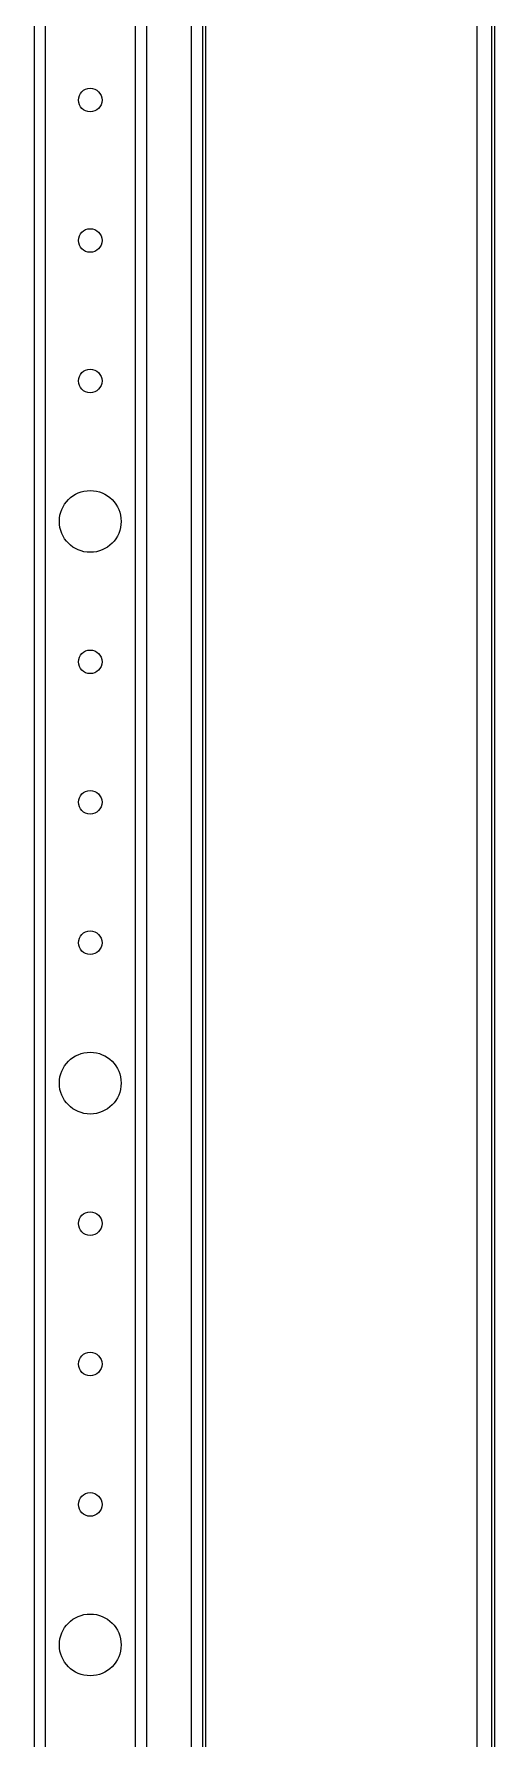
# Model space of a CAD drawing. Header units: millimetres. Extents: x -668 to 1488, y -492 to 1018.
# Drawn here: x -264.2 to -182.1, y 52.4 to 355.9 of the extents above; entities that cross this region are included whole.
import ezdxf

# ---------------------------------------------------------------- set-up
doc = ezdxf.new("R2010")
doc.units = ezdxf.units.MM
doc.linetypes.add('SLD-Сплошная', pattern=[0])

msp = doc.modelspace()

# ---------------------------------------------------------------- linework, layer by layer
at = {"color": 7, "linetype": 'SLD-Сплошная', "lineweight": 25}
for p, q in [((-236.22, 710.66), (-236.22, -172.34)), ((-234.22, 710.66), (-234.22, -172.34)), ((-182.72, 700.94), (-182.72, -162.63)), ((-264.22, 686.66), (-264.22, -148.34)), ((-244.22, 686.66), (-244.22, -148.34))]:
    msp.add_line(p, q, dxfattribs=at)
at = {"color": 7, "linetype": 'SLD-Сплошная', "lineweight": 18}
for p, q in [((-233.62, -172.34), (-233.62, 710.66)), ((-182.12, -163.67), (-182.12, 701.98)), ((-185.32, 696.44), (-185.32, -158.13)), ((-262.22, 686.66), (-262.22, -148.34)), ((-246.22, 686.66), (-246.22, -148.34))]:
    msp.add_line(p, q, dxfattribs=at)
at = {"color": 7, "linetype": 'SLD-Сплошная', "lineweight": 25}
for centre, radius in [((-254.22, 344.16), 2.1), ((-254.22, 319.16), 2.1), ((-254.22, 294.16), 2.1), ((-254.22, 269.16), 5.5), ((-254.22, 244.16), 2.1), ((-254.22, 219.16), 2.1), ((-254.22, 194.16), 2.1), ((-254.22, 169.16), 5.5), ((-254.22, 144.16), 2.1), ((-254.22, 119.16), 2.1), ((-254.22, 94.16), 2.1), ((-254.22, 69.16), 5.5)]:
    msp.add_circle(centre, radius, dxfattribs=at)

doc.saveas('drawing.dxf')
